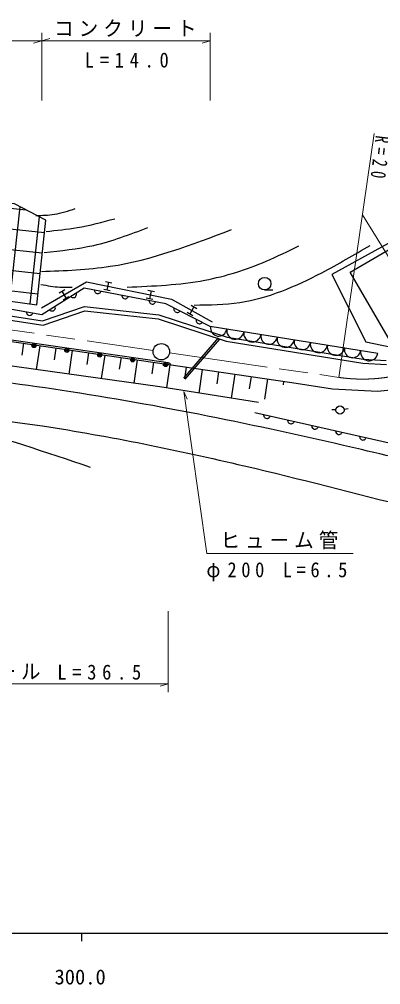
# Model space of a CAD drawing. Units: millimetres, scale not verified. Extents: x 40000 to 680000, y 20000 to 380000.
# Drawn here: x 360442 to 404422, y 198715 to 316276 of the extents above; entities that cross this region are included whole.
import ezdxf
from ezdxf.enums import TextEntityAlignment as Align

# ---------------------------------------------------------------- set-up
doc = ezdxf.new("R2010")
doc.units = ezdxf.units.MM
doc.header["$LTSCALE"] = 1000
doc.linetypes.add('CHAIN', pattern=[18.5, 12, -1.5, 3.5, -1.5])
for name, color, linetype, lineweight in [('M-BGD', 7, 'Continuous', 25), ('M-BMK', 2, 'CHAIN', 13), ('M-BMK-SRVR', 3, 'Continuous', 25), ('M-STR-HTXT', 7, 'Continuous', 13), ('M-TTL-BAND', 7, 'Continuous', 25)]:
    doc.layers.add(name, color=color, linetype=linetype, lineweight=lineweight)
doc.styles.add('ＭＳ ゴシック', font='')
doc.styles.get('ＭＳ ゴシック').set_extended_font_data('MS Gothic')

msp = doc.modelspace()

# ---------------------------------------------------------------- hatches: boundary and pattern name
at = {"layer": 'M-BGD'}
h = msp.add_hatch(dxfattribs=at)
h.set_pattern_fill('USER', color=256, style=0, pattern_type=2)
h.set_pattern_definition([(83.7487, (112484, 531576), (-2485.135, 272.223), []), (353.7487, (112484, 531576), (272.223, 2485.135), [])])
h.paths.add_polyline_path([(347414, 283612), (362560, 281500), (363689, 291804), (359866, 293806), (354004, 294462), (351710, 293479)])

# ---------------------------------------------------------------- linework, layer by layer
for p, q in [((365288, 282960), (365981, 283360)), ((371497, 283203), (370713, 283363)), ((370913, 284343), (371697, 284183)), ((371305, 284263), (371105, 283283)), ((365635, 283160), (366134, 282294)), ((366481, 282494), (365788, 282094)), ((376678, 282147), (375894, 282307)), ((376094, 283287), (376878, 283127)), ((376486, 283207), (376286, 282227)), ((390302, 283314), (391302, 283314)), ((381689, 281251), (381203, 280377)), ((381340, 281445), (382039, 281056)), ((381552, 280183), (380853, 280572)), ((378276, 274482), (342242, 279672)), ((404058, 275573), (383679, 278857)), ((380456, 272575), (384691, 277472)), ((360942, 276821), (360729, 275366)), ((362921, 276531), (362497, 273633)), ((380607, 272444), (384843, 277341)), ((364900, 276242), (364689, 274799)), ((366880, 275952), (366459, 273078)), ((368859, 275662), (368650, 274232)), ((370838, 275373), (370421, 272523)), ((372818, 275083), (372610, 273664)), ((374797, 274793), (374383, 271968)), ((376776, 274504), (376570, 273097)), ((378572, 274439), (378276, 274482)), ((378755, 274214), (378343, 271396)), ((380735, 273924), (380527, 272502)), ((382714, 273635), (382294, 270762)), ((384693, 273345), (384481, 271895)), ((386673, 273055), (386244, 270128)), ((388652, 272766), (388436, 271288)), ((390631, 272476), (390272, 270021)), ((392611, 272186), (392551, 271777)), ((398973, 268701), (398473, 268715)), ((399961, 268793), (400450, 268898))]:
    msp.add_line(p, q, dxfattribs=at)
msp.add_lwpolyline([(347414, 283612), (362560, 281500), (363689, 291804), (359866, 293806), (354004, 294462), (351710, 293479)], close=True, dxfattribs=at)
for points in [[(414223, 293629), (408930, 290961), (398479, 285215)], [(405616, 277049), (400702, 285474), (409273, 290473), (410337, 288650)], [(383679, 278857), (378283, 281615), (368329, 283534), (363172, 280296), (351300, 282395), (340686, 283834), (314243, 286472), (278534, 288629)], [(278495, 287337), (319601, 284580), (329183, 283683), (337325, 282820), (343638, 282027), (350874, 280957), (363329, 279025), (368426, 280785), (377327, 279784), (385607, 277093), (402252, 274402), (405116, 274229)], [(278528, 287836), (319641, 285078), (329235, 284180), (337382, 283317), (343706, 282522), (350951, 281451), (363283, 279538), (368369, 281294), (377433, 280275), (385725, 277580), (402307, 274900), (405100, 274731)], [(278423, 284975), (313091, 282558), (324034, 281723), (334801, 280537), (350056, 278414), (393600, 272042)], [(398479, 285215), (402615, 276988), (406707, 276143), (420894, 284326)], [(363155, 281153), (368615, 284301), (378976, 282189), (383916, 279439)], [(393600, 272042), (398549, 271264), (404043, 271000), (408525, 271440), (411733, 272758), (415864, 275571), (420143, 278647), (423966, 280757), (429064, 282602), (434689, 284009), (441413, 284404), (446834, 284184), (452416, 283393), (460634, 281284), (460546, 275175)], [(366701, 282512), (366779, 282447), (366862, 282405), (366973, 282380), (367066, 282382), (367164, 282406), (367273, 282474), (367337, 282552), (367379, 282635), (367404, 282746), (367403, 282839), (367379, 282937)], [(369595, 283290), (369609, 283190), (369640, 283102), (369704, 283008), (369773, 282946), (369862, 282896), (369987, 282872), (370088, 282885), (370175, 282917), (370269, 282981), (370331, 283050), (370381, 283138)], [(372913, 282650), (372926, 282550), (372958, 282462), (373022, 282369), (373091, 282306), (373180, 282257), (373305, 282232), (373406, 282246), (373493, 282278), (373587, 282341), (373649, 282411), (373699, 282499)], [(389568, 269594), (377527, 271528), (358394, 274208), (343217, 276010), (313581, 278779), (278317, 281506)], [(364123, 280893), (364201, 280828), (364284, 280786), (364394, 280761), (364488, 280763), (364586, 280787), (364694, 280855), (364759, 280933), (364801, 281016), (364826, 281127), (364824, 281220), (364800, 281318)], [(376231, 282011), (376244, 281910), (376276, 281823), (376340, 281729), (376409, 281667), (376497, 281617), (376623, 281593), (376723, 281606), (376811, 281638), (376905, 281702), (376967, 281771), (377017, 281859)], [(379276, 281108), (379261, 281008), (379267, 280914), (379302, 280807), (379351, 280728), (379422, 280655), (379536, 280597), (379636, 280582), (379729, 280588), (379837, 280623), (379916, 280673), (379988, 280743)], [(361294, 280628), (361309, 280528), (361342, 280441), (361407, 280348), (361478, 280287), (361567, 280239), (361693, 280216), (361793, 280231), (361880, 280264), (361973, 280329), (362034, 280400), (362082, 280489)], [(381974, 279728), (381959, 279628), (381965, 279535), (382000, 279428), (382050, 279349), (382120, 279276), (382234, 279218), (382334, 279203), (382428, 279209), (382535, 279244), (382614, 279293), (382686, 279364)], [(378572, 274439), (378652, 274428), (378700, 274411), (378755, 274372), (378790, 274337), (378814, 274293), (378835, 274230), (378838, 274179), (378834, 274149)], [(491645, 237031), (460833, 248722), (448448, 253081), (431506, 258233), (412484, 263088), (389101, 268339)], [(390172, 268098), (390182, 267997), (390212, 267909), (390272, 267813), (390340, 267749), (390426, 267697), (390551, 267669), (390652, 267679), (390740, 267708), (390836, 267769), (390900, 267836), (390953, 267923)], [(393095, 267442), (393105, 267341), (393134, 267252), (393195, 267157), (393262, 267093), (393349, 267040), (393474, 267012), (393575, 267022), (393663, 267052), (393759, 267112), (393823, 267180), (393875, 267266)], [(396018, 266785), (396028, 266685), (396057, 266596), (396118, 266501), (396185, 266436), (396272, 266384), (396397, 266356), (396498, 266366), (396586, 266395), (396682, 266456), (396746, 266523), (396798, 266610)], [(398941, 266129), (398951, 266028), (398980, 265940), (399041, 265844), (399108, 265780), (399195, 265728), (399320, 265699), (399420, 265710), (399509, 265739), (399605, 265799), (399669, 265867), (399721, 265954)], [(401863, 265473), (401874, 265372), (401903, 265283), (401963, 265188), (402031, 265123), (402118, 265071), (402243, 265043), (402343, 265053), (402432, 265083), (402527, 265143), (402592, 265211), (402644, 265297)]]:
    msp.add_lwpolyline(points, dxfattribs=at)
for centre, radius in [((390302, 284074), 760), ((362225, 276541), 250), ((362225, 276541), 150), ((362225, 276541), 50), ((366229, 275964), 250), ((366229, 275964), 150), ((366229, 275964), 50), ((370233, 275388), 250), ((370233, 275388), 150), ((370233, 275388), 50), ((374236, 274811), 250), ((374236, 274811), 150), ((374236, 274811), 50), ((378240, 274234), 250), ((378240, 274234), 150), ((378240, 274234), 50), ((399473, 268688), 500)]:
    msp.add_circle(centre, radius, dxfattribs=at)
for centre, radius in [((384708, 278691), 1000), ((386732, 278365), 1050), ((388805, 278031), 1050), ((390829, 277705), 1000), ((392853, 277379), 1050), ((394877, 277053), 1000), ((396901, 276727), 1050), ((398974, 276393), 1050), ((400998, 276067), 1000), ((403022, 275741), 1050)]:
    msp.add_arc(centre, radius, 170.84752, 350.84752, dxfattribs=at)
for points, knots in [([(362463, 292380), (363216, 292398), (363969, 292416), (364705, 292534), (365571, 292674), (366413, 292952), (367256, 293230)], [0, 0, 0, 0, 1, 1, 1, 2, 2, 2, 2]), ([(363700, 290447), (364968, 290570), (366236, 290694), (367488, 290911), (369025, 291177), (370537, 291585), (372049, 291993)], [0, 0, 0, 0, 1, 1, 1, 2, 2, 2, 2]), ([(363158, 285577), (365961, 285677), (368764, 285776), (371507, 286195), (376564, 286967), (381418, 288823), (386273, 290679)], [0, 0, 0, 0, 1, 1, 1, 2, 2, 2, 2]), ([(363468, 287896), (365497, 288097), (367526, 288298), (369497, 288746), (371737, 289255), (373903, 290083), (376068, 290911)], [0, 0, 0, 0, 1, 1, 1, 2, 2, 2, 2]), ([(373575, 283669), (376747, 283794), (379919, 283920), (383023, 284509), (385576, 284993), (388083, 285791), (390476, 286818), (391830, 287399), (393148, 288054), (394466, 288708)], [0, 0, 0, 0, 1, 1, 1, 2, 2, 2, 3, 3, 3, 3]), ([(381712, 281480), (383580, 281497), (385449, 281514), (387278, 281789), (390758, 282312), (394092, 283770), (397250, 285422), (399266, 286477), (401210, 287612), (403154, 288746)], [0, 0, 0, 0, 1, 1, 1, 2, 2, 2, 3, 3, 3, 3]), ([(363077, 283984), (363844, 283847), (364612, 283710), (365386, 283669), (365875, 283643), (366365, 283656), (366856, 283669)], [0, 0, 0, 0, 1, 1, 1, 2, 2, 2, 2]), ([(489657, 235446), (477126, 240275), (464595, 245105), (451909, 249514), (443364, 252484), (434750, 255263), (426051, 257738), (418116, 259994), (410111, 261998), (402074, 263880), (390361, 266607), (378585, 269087), (366710, 270915), (355674, 272613), (344552, 273747), (333426, 274779), (315042, 276483), (296647, 277910), (278251, 279336)], [0, 0, 0, 0, 1, 1, 1, 2, 2, 2, 3, 3, 3, 4, 4, 4, 5, 5, 5, 6, 6, 6, 6]), ([(278109, 274675), (298402, 273046), (318695, 271418), (338980, 269528), (347090, 268772), (355200, 267974), (363248, 266753), (371500, 265502), (379688, 263806), (387818, 261899), (394580, 260312), (401302, 258579), (408024, 256846)], [0, 0, 0, 0, 1, 1, 1, 2, 2, 2, 3, 3, 3, 4, 4, 4, 4]), ([(369088, 261701), (363711, 263541), (358335, 265381), (352839, 266753), (348274, 267893), (343627, 268710), (338980, 269528)], [0, 0, 0, 0, 1, 1, 1, 2, 2, 2, 2])]:
    msp.add_open_spline(points, degree=3, knots=knots, dxfattribs=at)
at = {"layer": 'M-BMK'}
for p, q in [((350381, 279756), (376740, 275940)), ((378720, 275653), (399348, 272667))]:
    msp.add_line(p, q, dxfattribs=at)
msp.add_arc((402214, 292460), 20000, 261.76201, 301.6075, dxfattribs=at)
at = {"layer": 'M-BMK-SRVR'}
msp.add_circle((377730, 275796), 1000, dxfattribs=at)
at = {"layer": 'M-STR-HTXT'}
for p, q in [((363172, 314648), (363172, 306386)), ((363172, 313648), (364172, 313928)), ((383679, 314648), (383679, 306386)), ((340686, 313648), (363172, 313648)), ((363172, 313648), (362172, 313368)), ((363172, 313648), (383679, 313648)), ((383679, 313648), (382679, 313368)), ((399348, 272667), (403646, 302357)), ((402214, 292460), (412696, 275427)), ((380463, 270971), (380881, 270021)), ((378572, 234342), (378572, 244213)), ((342242, 235342), (378572, 235342)), ((378572, 235342), (377572, 235062))]:
    msp.add_line(p, q, dxfattribs=at)
msp.add_lwpolyline([(380463, 270971), (383284, 251224), (401055, 251224)], dxfattribs=at)
at = {"layer": 'M-TTL-BAND'}
for p, q in [((40000, 205000), (579000, 205000)), ((368000, 205000), (368000, 204000))]:
    msp.add_line(p, q, dxfattribs=at)

# ---------------------------------------------------------------- texts
at = {"layer": 'M-STR-HTXT', "char_height": 1833, "attachment_point": 7, "style": 'ＭＳ ゴシック'}
for s, insert in [('\\T1.26;\\W0.95;コンクリート', (364676, 314148)), ('\\T1.62;\\W0.9;L=14.0', (368415, 310372)), ('\\T1.26;\\W0.95;ヒューム管', (384919, 251724)), ('\\T1.5;\\W0.9;φ200\\~L=6.5', (383215, 247833)), ('\\T1.26;\\W0.95;ガードレール', (345687, 235842)), ('\\T1.62;\\W0.9;L=36.5', (365066, 235842))]:
    msp.add_mtext(s, dxfattribs=dict(at, insert=insert))
at = {"layer": 'M-STR-HTXT', "insert": (403793, 302189), "char_height": 1833, "attachment_point": 7, "rotation": 263.1, "style": 'ＭＳ ゴシック'}
msp.add_mtext('\\T1.65;\\W0.7;R=20', dxfattribs=at)
at = {"layer": 'M-TTL-BAND', "style": 'ＭＳ ゴシック'}
msp.add_text('300.0', height=1833, dxfattribs=at).set_placement((367844, 198195), align=Align.BOTTOM_CENTER)

doc.saveas('drawing.dxf')
